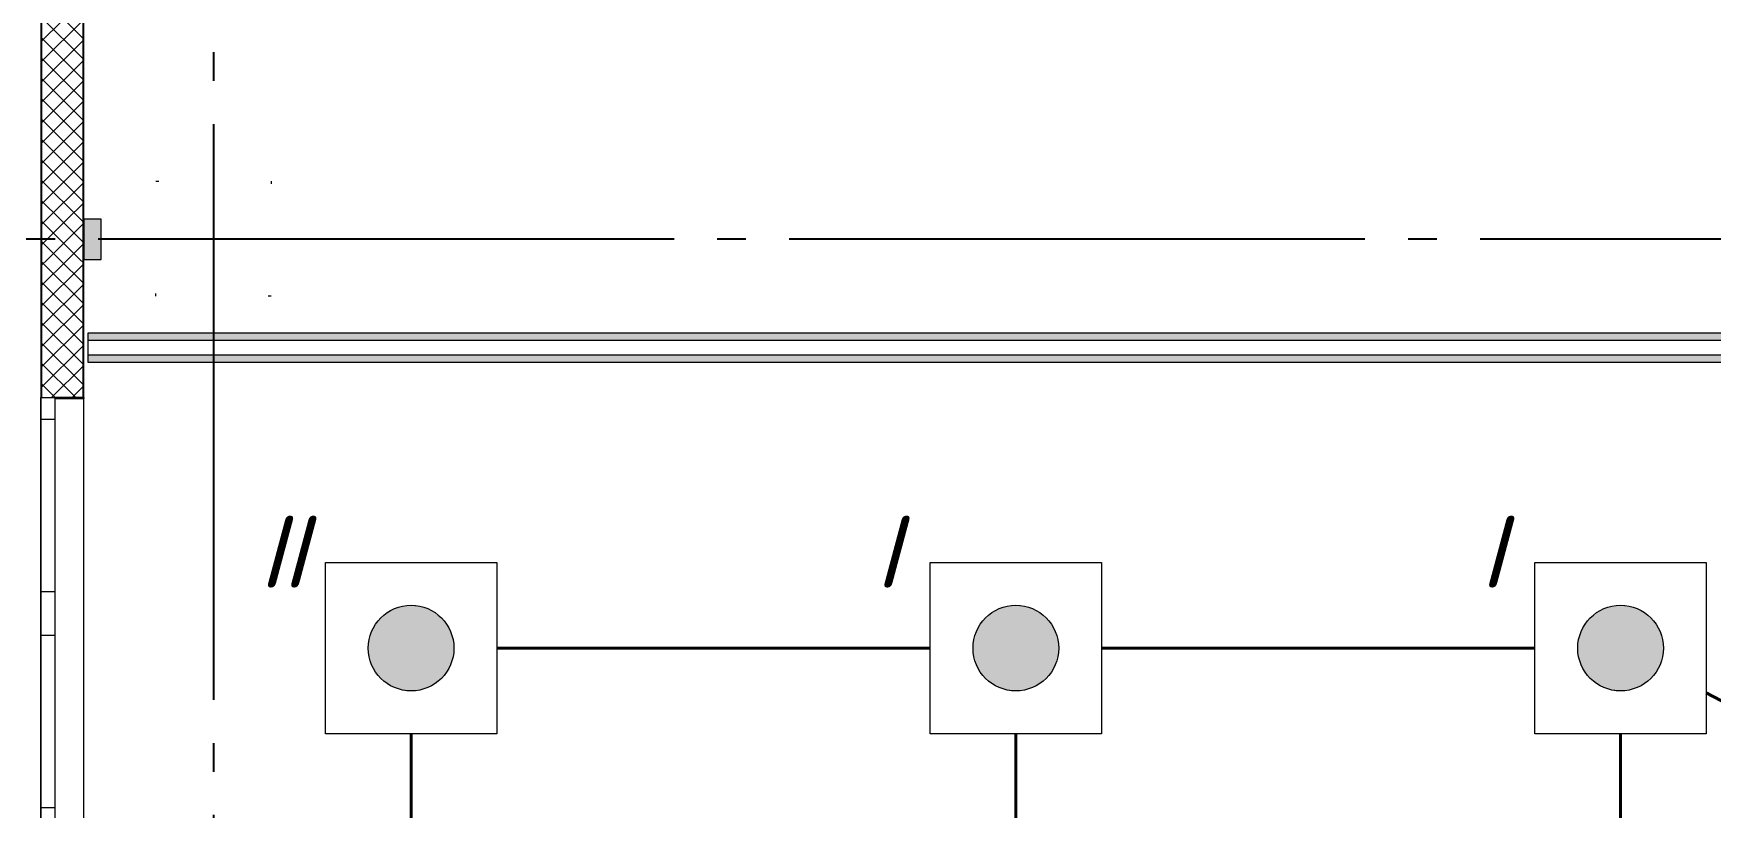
# Model space of a CAD drawing. Header units: millimetres. Extents: x 0 to 1286, y 0 to 420.
# Drawn here: x 91.9 to 150.2, y 139.8 to 166.7 of the extents above; entities that cross this region are included whole.
import ezdxf

# ---------------------------------------------------------------- set-up
doc = ezdxf.new("R2010")
doc.units = ezdxf.units.MM
doc.linetypes.add('ГОСТ 2.303 5', pattern=[24, 20, -1.5, 1, -1.5])
doc.linetypes.add('СПКБ-0000-000-АР#002$0$Achse', pattern=[2300, 0, -800, 1500, 0])
for name, color, linetype in [('Viewport2ForCustomObjects_0', 7, 'Continuous'), ('СПКБ-0000-000-АР#002$0$Окна ArchiCAD', 7, 'Continuous'), ('СПКБ-0000-000-АР#002$0$Перекрытие новые', 7, 'Continuous'), ('СПКБ-0000-000-АР#002$0$Стены', 7, 'Continuous'), ('СПКБ-0000-000-АР#002$0$Фахверк', 7, 'Continuous'), ('Строительные оси', 7, 'Continuous'), ('ЭО_РАБОЧЕЕ ОСВЕЩЕНИЕ', 7, 'Continuous')]:
    doc.layers.add(name, color=color, linetype=linetype)
for name, color, linetype, lineweight in [('СПКБ-0000-000-АР#002$0$Линии_Ном._пера__2', 8, 'Continuous', 15), ('СПКБ-0000-000-АР#002$0$Окна ArchiCAD_Ном._пера__6', 5, 'Continuous', 9), ('СПКБ-0000-000-АР#002$0$Фахверк_Ном._пера__1', 7, 'Continuous', 13)]:
    doc.layers.add(name, color=color, linetype=linetype, lineweight=lineweight)
for name, color, linetype, lineweight, true_color in [('СПКБ-0000-000-АР#002$0$Окна ArchiCAD_Ном._пера__68', 7, 'Continuous', 20, 0xfd4435), ('СПКБ-0000-000-АР#002$0$Перекрытие новые_Ном._пера__161', 7, 'Continuous', 13, 0xe11606), ('СПКБ-0000-000-АР#002$0$Стены_Ном._пера__161', 7, 'Continuous', 13, 0xe11606), ('СПКБ-0000-000-АР#002$0$Стены_Ном._пера__68', 7, 'Continuous', 20, 0xfd4435), ('СПКБ-0000-000-АР#002$0$Фахверк_Ном._пера__102', 7, 'Continuous', 13, 0xcccccc)]:
    doc.layers.add(name, color=color, linetype=linetype, lineweight=lineweight, true_color=true_color)
doc.styles.add('2.5', font='isocpeui.ttf')
pattern_1 = [(45, (0, 0), (-35.35534, 35.35534), []), (135, (0, 0), (35.35534, 35.35534), [])]
pattern_2 = [(0, (0, 0), (0, 75), [0, -75])]

# ---------------------------------------------------------------- blocks, each defined once
blk = doc.blocks.new('*E728')
at = {"layer": 'Строительные оси', "color": 3, "linetype": 'ГОСТ 2.303 5', "lineweight": 25}
for p, q in [((-239.569, 258.857), (-239.569, -45.143)), ((280.431, 38.857), (-283.569, 38.857))]:
    blk.add_line(p, q, dxfattribs=at)
at = {"layer": 'ЭО_РАБОЧЕЕ ОСВЕЩЕНИЕ', "color": 7, "lineweight": 0}
for p, q in [((-235.678, 27.63), (-229.728, 27.63)), ((-235.678, 21.68), (-235.678, 27.63)), ((-229.728, 27.63), (-229.728, 21.68)), ((-214.67, 27.63), (-208.72, 27.63)), ((-214.67, 21.68), (-214.67, 27.63)), ((-208.72, 27.63), (-208.72, 21.68)), ((-193.663, 27.63), (-187.713, 27.63)), ((-193.663, 21.68), (-193.663, 27.63)), ((-187.713, 27.63), (-187.713, 21.68)), ((-229.728, 21.68), (-235.678, 21.68)), ((-208.72, 21.68), (-214.67, 21.68)), ((-187.713, 21.68), (-193.663, 21.68))]:
    blk.add_line(p, q, dxfattribs=at)
at = {"layer": 'ЭО_РАБОЧЕЕ ОСВЕЩЕНИЕ', "color": 5, "lineweight": 40}
for p, q in [((-229.728, 24.655), (-214.67, 24.655)), ((-208.72, 24.655), (-193.663, 24.655)), ((-187.713, 23.098), (-182.017, 20.118)), ((-232.703, 7.635), (-232.703, 21.68)), ((-211.695, 7.635), (-211.695, 21.68)), ((-190.688, 21.68), (-190.688, 7.635))]:
    blk.add_line(p, q, dxfattribs=at)
at = {"layer": 'ЭО_РАБОЧЕЕ ОСВЕЩЕНИЕ', "color": 7, "lineweight": 0}
for centre in [(-232.703, 24.655), (-211.695, 24.655), (-190.688, 24.655)]:
    blk.add_circle(centre, 1.488, dxfattribs=at)
at = {"layer": 'ЭО_РАБОЧЕЕ ОСВЕЩЕНИЕ', "color": 5, "lineweight": 40}
for points in [[(-233.803, 25.657), (-233.968, 25.438), (-231.439, 25.438)], [(-233.6, 25.842), (-233.803, 25.657), (-231.604, 25.657)], [(-233.803, 25.657), (-231.604, 25.657), (-231.439, 25.438)], [(-233.366, 25.987), (-233.6, 25.842), (-231.807, 25.842)], [(-233.6, 25.842), (-231.807, 25.842), (-231.604, 25.657)], [(-233.11, 26.086), (-233.366, 25.987), (-232.04, 25.987)], [(-233.366, 25.987), (-232.04, 25.987), (-231.807, 25.842)], [(-232.841, 26.136), (-233.11, 26.086), (-232.296, 26.086)], [(-233.11, 26.086), (-232.296, 26.086), (-232.04, 25.987)], [(-232.841, 26.136), (-232.566, 26.136), (-232.296, 26.086)], [(-212.795, 25.657), (-212.96, 25.438), (-210.431, 25.438)], [(-212.592, 25.842), (-212.795, 25.657), (-210.596, 25.657)], [(-212.795, 25.657), (-210.596, 25.657), (-210.431, 25.438)], [(-212.358, 25.987), (-212.592, 25.842), (-210.799, 25.842)], [(-212.592, 25.842), (-210.799, 25.842), (-210.596, 25.657)], [(-212.103, 26.086), (-212.358, 25.987), (-211.032, 25.987)], [(-212.358, 25.987), (-211.032, 25.987), (-210.799, 25.842)], [(-211.833, 26.136), (-212.103, 26.086), (-211.288, 26.086)], [(-212.103, 26.086), (-211.288, 26.086), (-211.032, 25.987)], [(-211.833, 26.136), (-211.558, 26.136), (-211.288, 26.086)], [(-191.787, 25.657), (-191.952, 25.438), (-189.423, 25.438)], [(-191.584, 25.842), (-191.787, 25.657), (-189.588, 25.657)], [(-191.787, 25.657), (-189.588, 25.657), (-189.423, 25.438)], [(-191.351, 25.987), (-191.584, 25.842), (-189.791, 25.842)], [(-191.584, 25.842), (-189.791, 25.842), (-189.588, 25.657)], [(-191.095, 26.086), (-191.351, 25.987), (-190.025, 25.987)], [(-191.351, 25.987), (-190.025, 25.987), (-189.791, 25.842)], [(-190.825, 26.136), (-191.095, 26.086), (-190.28, 26.086)], [(-191.095, 26.086), (-190.28, 26.086), (-190.025, 25.987)], [(-190.825, 26.136), (-190.55, 26.136), (-190.28, 26.086)], [(-234.09, 25.192), (-234.165, 24.928), (-231.241, 24.928)], [(-233.968, 25.438), (-234.09, 25.192), (-231.316, 25.192)], [(-234.09, 25.192), (-231.316, 25.192), (-231.241, 24.928)], [(-233.968, 25.438), (-231.439, 25.438), (-231.316, 25.192)], [(-213.082, 25.192), (-213.158, 24.928), (-210.233, 24.928)], [(-212.96, 25.438), (-213.082, 25.192), (-210.308, 25.192)], [(-213.082, 25.192), (-210.308, 25.192), (-210.233, 24.928)], [(-212.96, 25.438), (-210.431, 25.438), (-210.308, 25.192)], [(-192.075, 25.192), (-192.15, 24.928), (-189.225, 24.928)], [(-191.952, 25.438), (-192.075, 25.192), (-189.301, 25.192)], [(-192.075, 25.192), (-189.301, 25.192), (-189.225, 24.928)], [(-191.952, 25.438), (-189.423, 25.438), (-189.301, 25.192)], [(-234.165, 24.928), (-234.191, 24.655), (-231.216, 24.655)], [(-234.191, 24.655), (-234.165, 24.382), (-231.241, 24.382)], [(-234.191, 24.655), (-231.216, 24.655), (-231.241, 24.382)], [(-234.165, 24.928), (-231.241, 24.928), (-231.216, 24.655)], [(-213.158, 24.928), (-213.183, 24.655), (-210.208, 24.655)], [(-213.183, 24.655), (-213.158, 24.382), (-210.233, 24.382)], [(-213.183, 24.655), (-210.208, 24.655), (-210.233, 24.382)], [(-213.158, 24.928), (-210.233, 24.928), (-210.208, 24.655)], [(-192.15, 24.928), (-192.175, 24.655), (-189.2, 24.655)], [(-192.175, 24.655), (-192.15, 24.382), (-189.225, 24.382)], [(-192.175, 24.655), (-189.2, 24.655), (-189.225, 24.382)], [(-192.15, 24.928), (-189.225, 24.928), (-189.2, 24.655)], [(-234.165, 24.382), (-234.09, 24.118), (-231.316, 24.118)], [(-234.165, 24.382), (-231.241, 24.382), (-231.316, 24.118)], [(-234.09, 24.118), (-233.968, 23.872), (-231.439, 23.872)], [(-234.09, 24.118), (-231.316, 24.118), (-231.439, 23.872)], [(-213.158, 24.382), (-213.082, 24.118), (-210.308, 24.118)], [(-213.158, 24.382), (-210.233, 24.382), (-210.308, 24.118)], [(-213.082, 24.118), (-212.96, 23.872), (-210.431, 23.872)], [(-213.082, 24.118), (-210.308, 24.118), (-210.431, 23.872)], [(-192.15, 24.382), (-192.075, 24.118), (-189.301, 24.118)], [(-192.15, 24.382), (-189.225, 24.382), (-189.301, 24.118)], [(-192.075, 24.118), (-191.952, 23.872), (-189.423, 23.872)], [(-192.075, 24.118), (-189.301, 24.118), (-189.423, 23.872)], [(-233.968, 23.872), (-233.803, 23.653), (-231.604, 23.653)], [(-233.968, 23.872), (-231.439, 23.872), (-231.604, 23.653)], [(-233.803, 23.653), (-233.6, 23.468), (-231.807, 23.468)], [(-233.803, 23.653), (-231.604, 23.653), (-231.807, 23.468)], [(-233.6, 23.468), (-233.366, 23.323), (-232.04, 23.323)], [(-233.6, 23.468), (-231.807, 23.468), (-232.04, 23.323)], [(-233.366, 23.323), (-233.11, 23.224), (-232.296, 23.224)], [(-233.366, 23.323), (-232.04, 23.323), (-232.296, 23.224)], [(-212.96, 23.872), (-212.795, 23.653), (-210.596, 23.653)], [(-212.96, 23.872), (-210.431, 23.872), (-210.596, 23.653)], [(-212.795, 23.653), (-212.592, 23.468), (-210.799, 23.468)], [(-212.795, 23.653), (-210.596, 23.653), (-210.799, 23.468)], [(-212.592, 23.468), (-212.358, 23.323), (-211.032, 23.323)], [(-212.592, 23.468), (-210.799, 23.468), (-211.032, 23.323)], [(-212.358, 23.323), (-212.103, 23.224), (-211.288, 23.224)], [(-212.358, 23.323), (-211.032, 23.323), (-211.288, 23.224)], [(-191.952, 23.872), (-191.787, 23.653), (-189.588, 23.653)], [(-191.952, 23.872), (-189.423, 23.872), (-189.588, 23.653)], [(-191.787, 23.653), (-191.584, 23.468), (-189.791, 23.468)], [(-191.787, 23.653), (-189.588, 23.653), (-189.791, 23.468)], [(-191.584, 23.468), (-191.351, 23.323), (-190.025, 23.323)], [(-191.584, 23.468), (-189.791, 23.468), (-190.025, 23.323)], [(-191.351, 23.323), (-191.095, 23.224), (-190.28, 23.224)], [(-191.351, 23.323), (-190.025, 23.323), (-190.28, 23.224)], [(-233.11, 23.224), (-232.841, 23.174), (-232.566, 23.174)], [(-233.11, 23.224), (-232.296, 23.224), (-232.566, 23.174)], [(-212.103, 23.224), (-211.833, 23.174), (-211.558, 23.174)], [(-212.103, 23.224), (-211.288, 23.224), (-211.558, 23.174)], [(-191.095, 23.224), (-190.825, 23.174), (-190.55, 23.174)], [(-191.095, 23.224), (-190.28, 23.224), (-190.55, 23.174)]]:
    blk.add_solid(points, dxfattribs=at)
blk = doc.blocks.new('СПКБ-0000-000-АР#002$0$Перекрытие_1', base_point=(-24406.7, -2530.4))
at = {"layer": 'СПКБ-0000-000-АР#002$0$Перекрытие новые_Ном._пера__161', "color": 12, "linetype": 'Continuous', "lineweight": 13, "true_color": 0xe11606, "flags": 128}
blk.add_lwpolyline([(293.1, -2514.3), (-24406.7, -2530.4), (-24406.7, 18886.6), (-23534.6, 18885.7), (-23534.6, 17144.7), (-22883.9, 17144.7), (-21026.9, 17144.7), (-20022.9, 17144.7), (-20022.9, 20246.7), (-17951.9, 20246.7), (-17956.9, 25286.1), (17852.7, 25286.1)], dxfattribs=at)
blk = doc.blocks.new('СПКБ-0000-000-АР#002$0$Двустворчатое Окно 19')
at = {"layer": 'СПКБ-0000-000-АР#002$0$Окна ArchiCAD_Ном._пера__6', "color": 5, "linetype": 'Continuous', "lineweight": 9}
for p, q in [((-747, 100), (747, 100)), ((-750, 0), (-675, 0)), ((-675, 0), (-675, -50)), ((-675, 0), (-75, 0)), ((-75, -50), (-75, 0)), ((-75, 0), (0, 0)), ((0, 0), (75, 0)), ((75, 0), (75, -50)), ((75, 0), (675, 0)), ((675, -50), (675, 0)), ((675, 0), (750, 0)), ((-750, -50), (750, -50)), ((-675, -50), (-750, -50)), ((-75, -50), (-675, -50)), ((0, -50), (-75, -50)), ((75, -50), (0, -50)), ((675, -50), (75, -50)), ((750, -50), (675, -50))]:
    blk.add_line(p, q, dxfattribs=at)
at = {"layer": 'СПКБ-0000-000-АР#002$0$Окна ArchiCAD_Ном._пера__68', "color": 20, "linetype": 'Continuous', "lineweight": 20, "true_color": 0xfd4435}
for p, q in [((-750, -47), (-750, 0)), ((750, -47), (750, 0)), ((-750, -50), (-750, -47)), ((750, -50), (750, -47))]:
    blk.add_line(p, q, dxfattribs=at)
blk = doc.blocks.new('СПКБ-0000-000-АР#002$0$Стена_2', base_point=(-24406.7, 25306.1))
at = {"layer": 'СПКБ-0000-000-АР#002$0$Стены_Ном._пера__68', "linetype": 'Continuous', "lineweight": 20, "true_color": 0xfd4435}
for points in [[(-24556.7, 3955.7), (-24553.7, 3955.7), (-24553.7, 4835.7), (-24556.7, 4835.7)], [(-24409.7, 3955.7), (-24406.7, 3955.7), (-24406.7, 4835.7), (-24409.7, 4835.7)], [(-24556.7, 3955.7), (-24556.7, 3815.7), (-24553.7, 3815.7), (-24553.7, 3955.7)], [(-24409.7, 3815.7), (-24406.9, 3815.7), (-24406.9, 3955.7), (-24409.7, 3955.7)], [(-24556.7, 3815.7), (-24556.7, 3335.7), (-24553.7, 3335.7), (-24553.7, 3815.7)], [(-24409.7, 3815.7), (-24409.7, 3335.7), (-24406.7, 3335.7), (-24406.7, 3815.7)], [(-24406.7, 3332.7), (-24406.7, 3335.7), (-24409.7, 3335.7), (-24506.7, 3335.7), (-24506.7, 3332.7)]]:
    blk.add_hatch(color=20, dxfattribs=at).paths.add_polyline_path(points)
h = blk.add_hatch(dxfattribs=at)
h.set_pattern_fill('СЕТКА_5X5_ДИАГОНАЛЬНАЯ', color=20, style=0, pattern_type=2)
h.set_pattern_definition(pattern_1)
h.paths.add_polyline_path([(-24553.7, 3955.7), (-24409.7, 3955.7), (-24409.7, 4835.7), (-24506.7, 4835.7), (-24553.7, 4835.7)])
h = blk.add_hatch(dxfattribs=at)
h.set_pattern_fill('СЕТКА_5X5_ДИАГОНАЛЬНАЯ', color=20, style=0, pattern_type=2)
h.set_pattern_definition(pattern_1)
h.paths.add_polyline_path([(-24553.7, 3955.7), (-24553.7, 3815.7), (-24409.7, 3815.7), (-24409.7, 3955.7)])
h = blk.add_hatch(dxfattribs=at)
h.set_pattern_fill('СЕТКА_5X5_ДИАГОНАЛЬНАЯ', color=20, style=0, pattern_type=2)
h.set_pattern_definition(pattern_1)
h.paths.add_polyline_path([(-24553.7, 3335.7), (-24506.7, 3335.7), (-24409.7, 3335.7), (-24409.7, 3815.7), (-24553.7, 3815.7)])
at = {"layer": 'СПКБ-0000-000-АР#002$0$Стены_Ном._пера__68', "color": 20, "linetype": 'Continuous', "lineweight": 20, "true_color": 0xfd4435}
for p, q in [((-24553.7, 4835.7), (-24553.7, 3955.7)), ((-24409.7, 3955.7), (-24409.7, 4835.7)), ((-24553.7, 3955.7), (-24553.7, 3815.7)), ((-24409.7, 3815.7), (-24409.7, 3955.7)), ((-24553.7, 3815.7), (-24553.7, 3335.7)), ((-24409.7, 3335.7), (-24409.7, 3815.7)), ((-24556.7, 3335.7), (-24553.7, 3335.7)), ((-24553.7, 3335.7), (-24506.7, 3335.7)), ((-24506.7, 3335.7), (-24506.7, 3332.7)), ((-24409.7, 3335.7), (-24506.7, 3335.7)), ((-24506.7, 3332.7), (-24406.7, 3332.7)), ((-24406.7, 3335.7), (-24406.7, 3332.7))]:
    blk.add_line(p, q, dxfattribs=at)
at = {"layer": 'СПКБ-0000-000-АР#002$0$Стены_Ном._пера__68', "color": 20, "linetype": 'Continuous', "lineweight": 20, "true_color": 0xfd4435, "flags": 128}
for points in [[(-24556.7, 4835.7), (-24556.7, 3335.7)], [(-24406.7, 3955.7), (-24406.7, 4835.7)], [(-24406.7, 3335.7), (-24406.7, 3815.7)]]:
    blk.add_lwpolyline(points, dxfattribs=at)
at = {"layer": 'СПКБ-0000-000-АР#002$0$Окна ArchiCAD', "color": 5, "linetype": 'Continuous', "lineweight": 9, "xscale": -1, "zscale": 1000, "rotation": 270}
blk.add_blockref('СПКБ-0000-000-АР#002$0$Двустворчатое Окно 19', (-24506.7, 2585.7), dxfattribs=at)
blk = doc.blocks.new('СПКБ-0000-000-АР#002$0$Стена_74', base_point=(-2473.6, 3459.3))
at = {"layer": 'СПКБ-0000-000-АР#002$0$Стены_Ном._пера__161', "linetype": 'Continuous', "lineweight": 13, "true_color": 0xe11606}
h = blk.add_hatch(dxfattribs=at)
h.set_pattern_fill('ГИПС', color=12, style=0, pattern_type=2)
h.set_pattern_definition(pattern_2)
h.paths.add_polyline_path([(-8220.2, 3559.3), (-24392.9, 3559.3), (-24392.9, 3534.3), (-8220.2, 3534.3)])
h = blk.add_hatch(dxfattribs=at)
h.set_pattern_fill('ГИПС', color=12, style=0, pattern_type=2)
h.set_pattern_definition(pattern_2)
h.paths.add_polyline_path([(-24392.9, 3459.3), (-8220.2, 3459.3), (-8220.2, 3484.3), (-24392.9, 3484.3)])
at = {"layer": 'СПКБ-0000-000-АР#002$0$Стены_Ном._пера__161', "color": 12, "linetype": 'Continuous', "lineweight": 13, "true_color": 0xe11606}
for p, q in [((-8220.2, 3534.3), (-24392.9, 3534.3)), ((-24392.9, 3484.3), (-8220.2, 3484.3))]:
    blk.add_line(p, q, dxfattribs=at)
at = {"layer": 'СПКБ-0000-000-АР#002$0$Стены_Ном._пера__161', "color": 12, "linetype": 'Continuous', "lineweight": 13, "true_color": 0xe11606, "flags": 128}
for points in [[(-8220.2, 3559.3), (-24392.9, 3559.3)], [(-24392.9, 3559.3), (-24392.9, 3459.3)], [(-24392.9, 3459.3), (-18006.9, 3459.3)]]:
    blk.add_lwpolyline(points, dxfattribs=at)
blk = doc.blocks.new('СПКБ-0000-000-АР#002$0$Колонна_152', base_point=(-24376.9, 3885.7))
at = {"layer": 'СПКБ-0000-000-АР#002$0$Фахверк_Ном._пера__102', "linetype": 'Continuous', "lineweight": 13, "true_color": 0xcccccc}
blk.add_hatch(color=254, dxfattribs=at).paths.add_polyline_path([(-24406.9, 3955.7), (-24406.9, 3815.7), (-24346.9, 3815.7), (-24346.9, 3955.7)])
at = {"layer": 'СПКБ-0000-000-АР#002$0$Фахверк_Ном._пера__1', "color": 7, "linetype": 'Continuous', "lineweight": 13, "flags": 128}
blk.add_lwpolyline([(-24406.9, 3955.7), (-24406.9, 3815.7), (-24346.9, 3815.7), (-24346.9, 3955.7)], close=True, dxfattribs=at)
blk = doc.blocks.new('*E727')
at = {"layer": 'СПКБ-0000-000-АР#002$0$Линии_Ном._пера__2', "color": 8, "linetype": 'СПКБ-0000-000-АР#002$0$Achse', "lineweight": 15}
for p, q in [((34.75, 89.536), (38.75, 89.536)), ((34.75, 85.536), (34.75, 89.536)), ((38.75, 89.536), (38.75, 85.536)), ((38.75, 85.536), (34.75, 85.536))]:
    blk.add_line(p, q, dxfattribs=at)
at = {"layer": 'СПКБ-0000-000-АР#002$0$Перекрытие новые', "color": 12, "linetype": 'Continuous', "lineweight": 13, "true_color": 0xe11606, "xscale": 0.01, "yscale": 0.01, "zscale": 0.01}
blk.add_blockref('СПКБ-0000-000-АР#002$0$Перекрытие_1', (32.251, 23.353), dxfattribs=at)
at = {"layer": 'СПКБ-0000-000-АР#002$0$Стены', "color": 20, "lineweight": 20, "true_color": 0xfd4435, "xscale": 0.01, "yscale": 0.01, "zscale": 0.01}
blk.add_blockref('СПКБ-0000-000-АР#002$0$Стена_2', (32.251, 301.719), dxfattribs=at)
at = {"layer": 'СПКБ-0000-000-АР#002$0$Стены', "color": 12, "lineweight": 13, "true_color": 0xe11606, "xscale": 0.01, "yscale": 0.01, "zscale": 0.01}
blk.add_blockref('СПКБ-0000-000-АР#002$0$Стена_74', (251.582, 83.25), dxfattribs=at)
at = {"layer": 'СПКБ-0000-000-АР#002$0$Фахверк', "color": 7, "lineweight": 13, "xscale": 0.01, "yscale": 0.01, "zscale": 0.01}
blk.add_blockref('СПКБ-0000-000-АР#002$0$Колонна_152', (32.55, 87.515), dxfattribs=at)

msp = doc.modelspace()

# ---------------------------------------------------------------- block references
msp.add_blockref('*E727', (61.438, 72.071))
at = {"layer": 'Viewport2ForCustomObjects_0'}
msp.add_blockref('*E728', (337.756, 120.729), dxfattribs=at)

# ---------------------------------------------------------------- texts
at = {"layer": 'ЭО_РАБОЧЕЕ ОСВЕЩЕНИЕ', "char_height": 2.5, "attachment_point": 5, "style": '2.5'}
for s, insert in [('II', (100.588, 148.736)), ('I', (121.596, 148.736)), ('I', (142.604, 148.736))]:
    msp.add_mtext(s, dxfattribs=dict(at, insert=insert))

doc.saveas('drawing.dxf')
